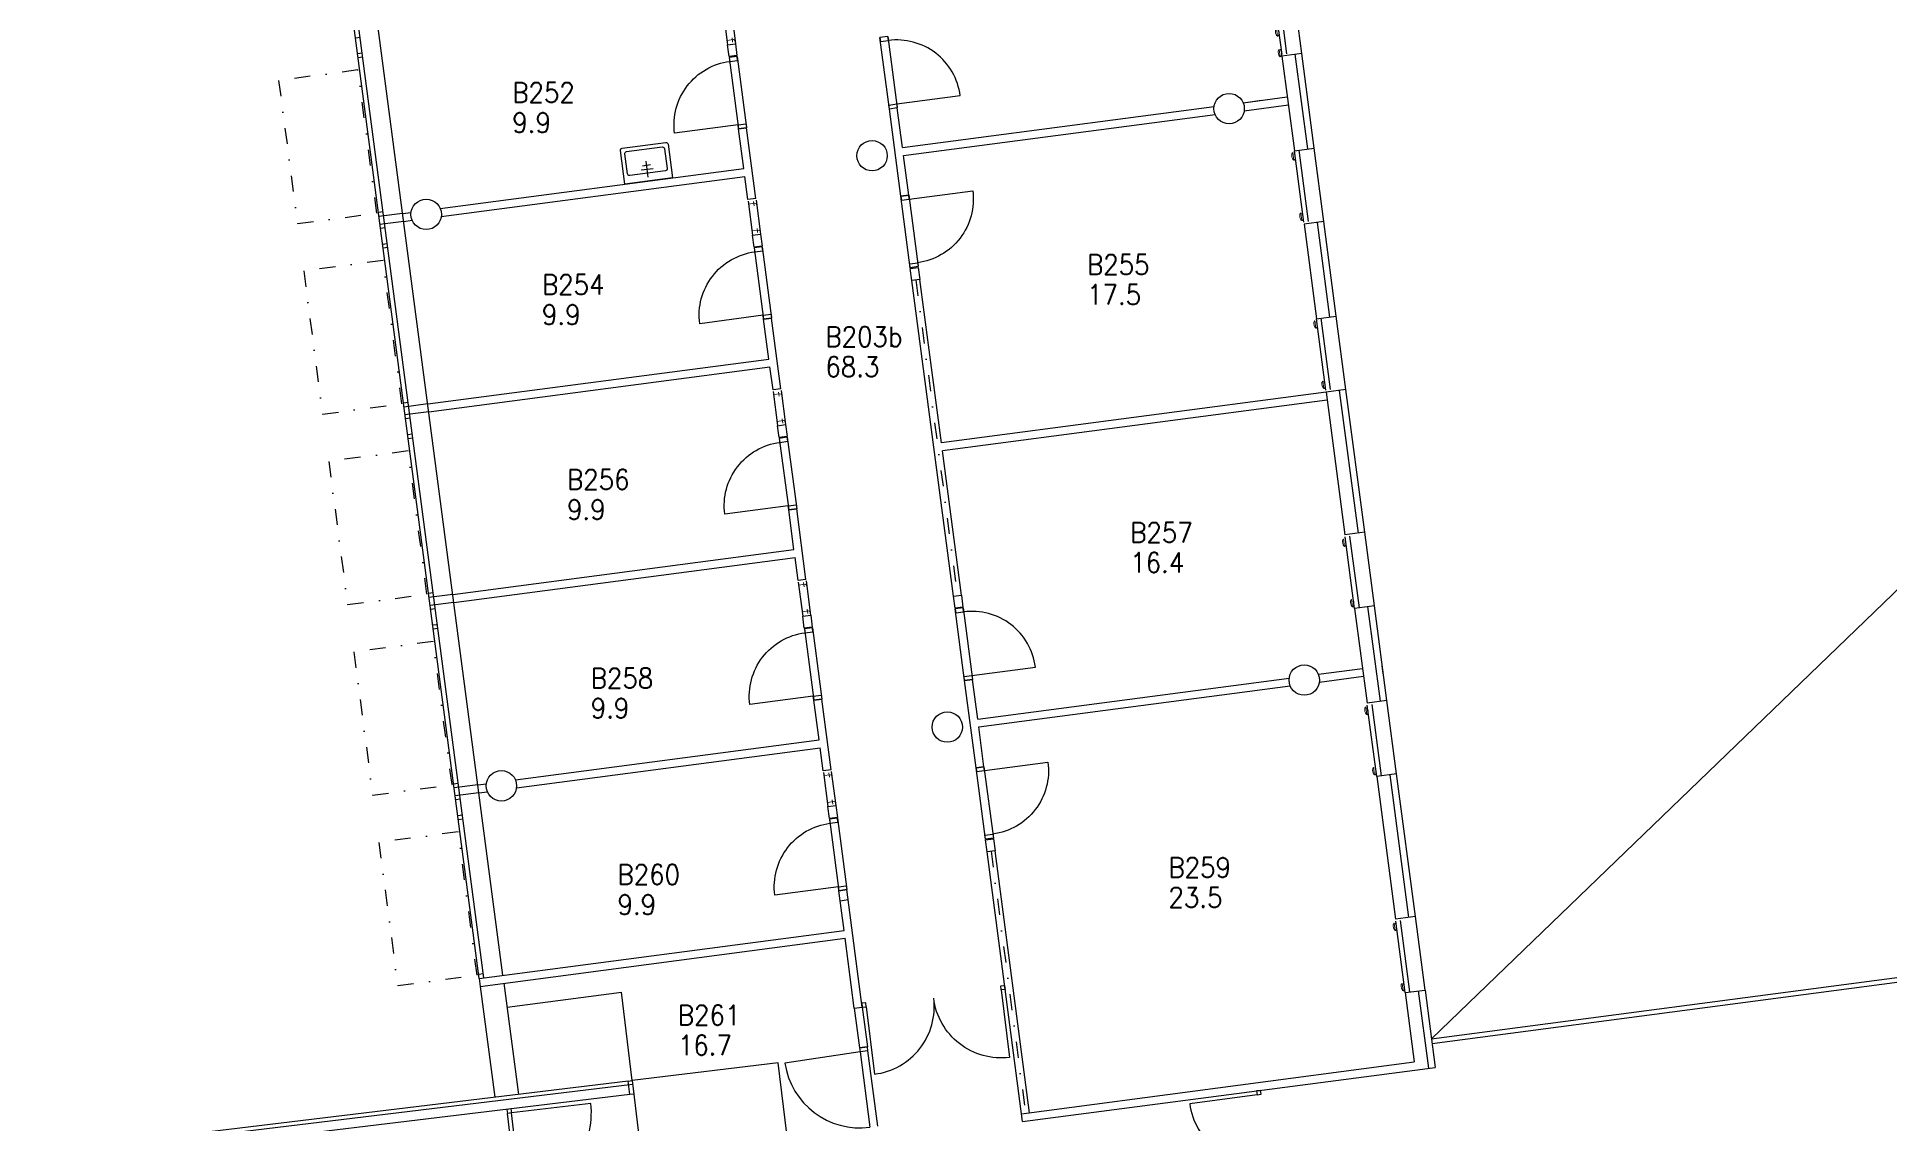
# Model space of a CAD drawing. Extents: x -11123 to 123675, y 9836 to 72527.
# Drawn here: x 8791 to 31946, y 30196 to 43774 of the extents above; entities that cross this region are included whole.
import ezdxf
from ezdxf.enums import TextEntityAlignment as Align

# ---------------------------------------------------------------- set-up
doc = ezdxf.new("R2010")
doc.units = 0
doc.header["$LTSCALE"] = 100
doc.header["$MEASUREMENT"] = 0
doc.linetypes.add('PKP', pattern=[6, 2, -2, 0, -2])
doc.layers.get('0').update_dxf_attribs({"linetype": 'CONTINUOUS'})
for name, color, linetype in [('ART1100T0', 7, 'CONTINUOUS'), ('ART1100T3', 7, 'CONTINUOUS'), ('ART1100TB', 7, 'CONTINUOUS'), ('FM_OMAT', 7, 'CONTINUOUS'), ('M06001', 7, 'CONTINUOUS'), ('M06037', 8, 'CONTINUOUS'), ('M06041', 8, 'CONTINUOUS'), ('M06051', 3, 'CONTINUOUS'), ('M06080', 7, 'CONTINUOUS'), ('M06081', 8, 'CONTINUOUS')]:
    doc.layers.add(name, color=color, linetype=linetype)
doc.styles.get("Standard").update_dxf_attribs({"font": 'simplex.shx'})

# ---------------------------------------------------------------- blocks, each defined once
blk = doc.blocks.new('AIOA_IKK-C')
at = {"layer": 'M06041', "linetype": 'ByBlock'}
for p, q in [((0, 0), (1000, 0)), ((0, -100), (1000, -100))]:
    blk.add_line(p, q, dxfattribs=at)
at = {"layer": 'FM_OMAT', "width": 0.9, "flags": 8}
for p in [(50, 0), (950, 0)]:
    blk.add_attdef('SARANA', text='', height=50, dxfattribs=at).set_placement(p, align=Align.MIDDLE)
at = {"layer": 'FM_OMAT', "width": 0.9}
for tag, p, flags in [('IKKKDI', (50, -700), 8), ('IKKNRO', (50, -850), 8), ('IKKYLE', (50, -1000), 9)]:
    blk.add_attdef(tag, p, '', height=125, dxfattribs=dict(at, flags=flags))
at = {"layer": 'M06041', "flags": 8}
blk.add_attdef('E', (0, 0), '', height=100, dxfattribs=at)
blk.add_attdef('E', text='', height=100, dxfattribs=at).set_placement((500, 0), align=Align.CENTER)
blk.add_attdef('E', text='', height=100, dxfattribs=at).set_placement((1000, 0), align=Align.RIGHT)
blk = doc.blocks.new('AIOA_SAVE1')
at = {"color": 0, "linetype": 'ByBlock'}
for p, q in [((0, 0), (200, 0)), ((100, 75), (100, -75)), ((150, 50), (150, -50))]:
    blk.add_line(p, q, dxfattribs=at)
blk = doc.blocks.new('AIOA_SAPA6')
at = {"color": 0, "linetype": 'ByBlock'}
for points in [[(0, 300), (425, 300, -0.414214), (450, 275), (450, -275, -0.414214), (425, -300), (0, -300)], [(0, 300), (425, 300, -0.414214), (450, 275), (450, -275, -0.414214), (425, -300), (0, -300)], [(100, 225, -0.414214), (125, 250), (375, 250, -0.414214), (400, 225), (400, -225, -0.414214), (375, -250), (125, -250, -0.414214), (100, -225)]]:
    blk.add_lwpolyline(points, format="xyb", close=True, dxfattribs=at)
blk.add_blockref('AIOA_SAVE1', (50, 0), dxfattribs=at)
for tag, p, flags in [('VARKDI', (50, 125), 8), ('VARNRO', (50, 25), 9), ('VARYLE', (50, -75), 9)]:
    blk.add_attdef(tag, p, '', height=75, dxfattribs=dict(at, flags=flags))
blk = doc.blocks.new('AIOA_IKK-B')
at = {"layer": 'M06041', "linetype": 'ByBlock'}
for p, q in [((0, 100), (1000, 100)), ((0, 0), (1000, 0))]:
    blk.add_line(p, q, dxfattribs=at)
at = {"layer": 'FM_OMAT', "width": 0.9}
for tag, p, flags in [('IKKYLE', (50, 875), 9), ('IKKNRO', (50, 725), 8), ('IKKKDI', (50, 575), 8)]:
    blk.add_attdef(tag, p, '', height=125, dxfattribs=dict(at, flags=flags))
at = {"layer": 'FM_OMAT', "width": 0.9, "flags": 8}
for p in [(50, 0), (950, 0)]:
    blk.add_attdef('SARANA', text='', height=50, dxfattribs=at).set_placement(p, align=Align.MIDDLE)
at = {"layer": 'M06041', "flags": 8}
blk.add_attdef('F', (0, 0), '', height=100, dxfattribs=at)
blk.add_attdef('F', text='', height=100, dxfattribs=at).set_placement((500, 0), align=Align.CENTER)
blk.add_attdef('F', text='', height=100, dxfattribs=at).set_placement((1000, 0), align=Align.RIGHT)
blk = doc.blocks.new('AIOA_HUONE')
at = {"layer": 'ART1100T0', "width": 0.9}
blk.add_attdef('HNENUM', (56, 73), '', height=250, dxfattribs=at)
at = {"layer": 'ART1100T3', "width": 0.9}
blk.add_attdef('HNEALA', (56, -302), '', height=250, dxfattribs=at)

msp = doc.modelspace()

# ---------------------------------------------------------------- linework, layer by layer
at = {"layer": 'M06001'}
for p, q in [((24595, 43570), (24347, 43537)), ((24347, 43537), (24503, 42354)), ((24511, 43559), (24667, 42376)), ((24751, 42387), (24595, 43570)), ((19541, 42888), (19442, 42875)), ((19585, 41785), (19442, 42875)), ((19606, 42393), (19541, 42888)), ((19541, 42888), (19541, 42888)), ((19606, 42393), (23499, 42905)), ((23863, 42953), (24415, 43026)), ((23863, 42953), (24094, 42984)), ((23876, 42854), (24428, 42927)), ((24676, 42959), (24663, 43058)), ((17558, 42627), (17657, 42640)), ((17623, 42132), (17558, 42627)), ((17773, 41758), (17657, 42640)), ((19619, 42294), (23512, 42806)), ((24503, 42354), (24751, 42387)), ((19685, 41798), (19619, 42294)), ((13829, 41632), (17623, 42132)), ((13842, 41533), (17636, 42033)), ((17674, 41745), (17636, 42033)), ((17773, 41758), (17674, 41745)), ((19585, 41785), (19685, 41798)), ((13360, 41570), (13466, 41584)), ((13373, 41471), (13479, 41485)), ((24872, 41470), (24624, 41437)), ((24788, 41459), (24943, 40276)), ((25027, 40287), (24872, 41470)), ((24624, 41437), (24780, 40254)), ((20243, 36788), (19724, 40734)), ((20092, 38704), (19823, 40747)), ((17871, 40248), (17971, 40261)), ((17937, 39752), (17871, 40248)), ((18087, 39379), (17971, 40261)), ((24780, 40254), (25027, 40287)), ((13673, 39191), (17937, 39752)), ((13686, 39092), (17950, 39653)), ((17988, 39366), (17950, 39653)), ((18087, 39379), (17988, 39366)), ((25148, 39370), (24900, 39337)), ((25383, 37587), (25148, 39370)), ((24900, 39337), (20092, 38704)), ((24913, 39238), (20105, 38605)), ((24900, 39337), (25135, 37554)), ((25064, 39359), (25299, 37576)), ((20342, 36801), (20105, 38605)), ((18185, 37868), (18284, 37882)), ((18250, 37373), (18185, 37868)), ((18400, 36999), (18284, 37882)), ((25383, 37587), (25135, 37554)), ((13987, 36811), (18250, 37373)), ((14000, 36712), (18263, 37274)), ((18301, 36986), (18263, 37274)), ((18400, 36999), (18301, 36986)), ((20243, 36788), (20342, 36801)), ((25504, 36670), (25256, 36637)), ((25256, 36637), (25412, 35454)), ((25419, 36659), (25575, 35476)), ((25659, 35487), (25504, 36670)), ((25615, 35821), (25602, 35920)), ((20382, 35737), (20481, 35750)), ((20525, 34646), (20382, 35737)), ((20546, 35254), (20481, 35750)), ((20546, 35254), (24439, 35767)), ((20559, 35155), (24452, 35668)), ((24803, 35815), (25355, 35887)), ((24816, 35716), (25368, 35788)), ((18498, 35489), (18597, 35502)), ((18563, 34993), (18498, 35489)), ((18713, 34620), (18597, 35502)), ((25659, 35487), (25412, 35454)), ((14769, 34494), (18563, 34993)), ((20624, 34659), (20559, 35155)), ((14782, 34395), (18576, 34894)), ((18614, 34607), (18576, 34894)), ((18713, 34620), (18614, 34607)), ((20525, 34646), (20624, 34659)), ((25780, 34570), (25532, 34537)), ((25532, 34537), (25767, 32754)), ((25696, 34559), (25931, 32776)), ((26015, 32787), (25780, 34570)), ((14300, 34432), (14406, 34446)), ((14313, 34333), (14419, 34347)), ((21107, 30225), (20664, 33595)), ((21193, 30337), (20763, 33609)), ((18811, 33110), (18910, 33123)), ((19103, 31655), (18910, 33123)), ((18876, 32614), (18811, 33110)), ((26015, 32787), (25767, 32754)), ((14316, 32013), (18876, 32614)), ((14329, 31914), (18889, 32515)), ((19004, 31642), (18889, 32515)), ((14316, 32013), (14329, 31914)), ((14329, 31914), (14511, 30530)), ((14626, 31953), (14809, 30565)), ((25888, 31837), (26136, 31869)), ((25888, 31837), (26002, 30970)), ((26051, 31858), (26179, 30892)), ((26136, 31869), (26263, 30903)), ((19004, 31642), (19103, 31655)), ((21094, 30324), (26002, 30970)), ((21107, 30225), (26263, 30903)), ((21107, 30225), (21094, 30324))]:
    msp.add_line(p, q, dxfattribs=at)
for centre in [(23688, 42880), (19226, 42292), (13654, 41559), (24627, 35741), (20166, 35154), (14594, 34420)]:
    msp.add_circle(centre, 190, dxfattribs=at)
at = {"layer": 'M06037'}
for p, q in [((26216, 31260), (53728, 34882)), ((26224, 31201), (53796, 34831)), ((14665, 31656), (16093, 31844)), ((16227, 30737), (16093, 31844)), ((18053, 30958), (16227, 30737)), ((18286, 29032), (18053, 30958)), ((16227, 30737), (16459, 28811))]:
    msp.add_line(p, q, dxfattribs=at)
at = {"layer": 'M06041'}
for p, q in [((14316, 32013), (11479, 53560)), ((14375, 32021), (11539, 53568)), ((14613, 32053), (11777, 53599)), ((12829, 43770), (12769, 43762)), ((24595, 43570), (24554, 43887)), ((12855, 43572), (12795, 43564)), ((12861, 43522), (12802, 43514)), ((24872, 41470), (24751, 42387)), ((13116, 41589), (13056, 41581)), ((13360, 41570), (13063, 41531)), ((13373, 41471), (13076, 41432)), ((13142, 41390), (13082, 41383)), ((13168, 41192), (13108, 41184)), ((13174, 41143), (13115, 41135)), ((25148, 39370), (25027, 40287)), ((13429, 39209), (13369, 39201)), ((13673, 39191), (13376, 39152)), ((13686, 39092), (13389, 39053)), ((13455, 39011), (13396, 39003)), ((13481, 38813), (13422, 38805)), ((13488, 38763), (13428, 38755)), ((25504, 36670), (25383, 37587)), ((13742, 36830), (13683, 36822)), ((13987, 36811), (13689, 36772)), ((14000, 36712), (13702, 36673)), ((13768, 36631), (13709, 36624)), ((13794, 36433), (13735, 36425)), ((13801, 36384), (13741, 36376)), ((25780, 34570), (25659, 35487)), ((14055, 34450), (13996, 34442)), ((14300, 34432), (14003, 34393)), ((14313, 34333), (14016, 34294)), ((14082, 34252), (14022, 34244)), ((14108, 34054), (14048, 34046)), ((14114, 34004), (14055, 33996)), ((26136, 31869), (26015, 32787)), ((14369, 32071), (14309, 32063)), ((19069, 31146), (19168, 31159)), ((16233, 30687), (-11123, 27381)), ((16177, 30731), (-11079, 27437)), ((16197, 30562), (9239, 29721))]:
    msp.add_line(p, q, dxfattribs=at)
at = {"layer": 'M06041', "linetype": 'PKP'}
for p, q in [((19773, 40740), (20293, 36794)), ((20713, 33602), (21144, 30330))]:
    msp.add_line(p, q, dxfattribs=at)
at = {"layer": 'M06041', "linetype": 'ByBlock'}
for p, q in [((19004, 31642), (19069, 31146)), ((19103, 31655), (19168, 31159))]:
    msp.add_line(p, q, dxfattribs=at)
at = {"layer": 'M06041', "linetype": 'PKP'}
for points in [[(12801, 43363), (11810, 43232), (12046, 41443), (13037, 41573)], [(13115, 40983), (12123, 40853), (12359, 39063), (13350, 39194)], [(13428, 38604), (12437, 38473), (12672, 36684), (13664, 36814)], [(13741, 36224), (12750, 36094), (12985, 34304), (13977, 34435)], [(14054, 33845), (13063, 33714), (13299, 31925), (14290, 32055)]]:
    msp.add_lwpolyline(points, close=True, dxfattribs=at)
at = {"layer": 'M06041'}
msp.add_lwpolyline([(16197, 30562), (16177, 30731), (16227, 30737), (16247, 30568)], close=True, dxfattribs=at)
at = {"layer": 'M06051', "linetype": 'ByBlock'}
for p, q in [((19442, 42875), (19324, 43768)), ((19424, 43781), (19541, 42888)), ((17540, 43533), (17657, 42640)), ((17441, 43520), (17558, 42627)), ((19703, 40893), (19585, 41785)), ((19685, 41798), (19802, 40906)), ((17754, 41140), (17871, 40248)), ((17853, 41153), (17971, 40261)), ((18067, 38761), (18185, 37868)), ((18166, 38774), (18284, 37882)), ((20382, 35737), (20264, 36629)), ((20363, 36642), (20481, 35750)), ((18380, 36381), (18498, 35489)), ((18480, 36394), (18597, 35502)), ((20643, 33754), (20525, 34646)), ((20624, 34659), (20742, 33767)), ((18694, 34002), (18811, 33110)), ((18793, 34015), (18910, 33123)), ((18805, 33159), (18904, 33172)), ((18811, 33110), (18805, 33159)), ((18910, 33123), (18811, 33110)), ((18904, 33172), (18910, 33123)), ((20834, 31920), (20883, 31926)), ((20840, 31871), (20834, 31920)), ((20889, 31877), (20840, 31871)), ((20889, 31877), (20883, 31926)), ((20883, 31926), (20889, 31877)), ((19147, 31711), (19097, 31705)), ((19103, 31655), (19097, 31705)), ((19097, 31705), (19103, 31655)), ((19103, 31655), (19153, 31661)), ((19153, 31661), (19147, 31711)), ((24032, 30610), (24082, 30616)), ((24082, 30616), (24032, 30610)), ((24032, 30610), (24039, 30560)), ((24039, 30560), (24088, 30567)), ((24088, 30567), (24082, 30616))]:
    msp.add_line(p, q, dxfattribs=at)
at = {"layer": 'M06051'}
for p, q in [((17420, 43678), (17519, 43691)), ((17439, 43530), (17420, 43678)), ((17538, 43543), (17439, 43530)), ((17519, 43691), (17538, 43543)), ((17733, 41299), (17832, 41312)), ((17753, 41150), (17733, 41299)), ((17832, 41312), (17852, 41163)), ((17852, 41163), (17753, 41150)), ((19704, 40883), (19803, 40896)), ((19724, 40734), (19704, 40883)), ((19803, 40896), (19823, 40747)), ((19823, 40747), (19724, 40734)), ((18046, 38919), (18145, 38932)), ((18066, 38771), (18046, 38919)), ((18145, 38932), (18165, 38784)), ((18165, 38784), (18066, 38771)), ((20243, 36788), (20342, 36801)), ((20263, 36639), (20243, 36788)), ((20362, 36652), (20263, 36639)), ((20342, 36801), (20362, 36652)), ((18360, 36540), (18459, 36553)), ((18379, 36391), (18360, 36540)), ((18478, 36404), (18379, 36391)), ((18459, 36553), (18478, 36404)), ((18673, 34160), (18772, 34174)), ((18692, 34012), (18673, 34160)), ((18772, 34174), (18792, 34025)), ((18792, 34025), (18692, 34012)), ((20644, 33744), (20743, 33757)), ((20664, 33595), (20644, 33744)), ((20763, 33609), (20664, 33595)), ((20743, 33757), (20763, 33609)), ((18927, 32994), (18828, 32981)), ((19076, 31097), (18136, 30957)), ((19168, 31159), (19069, 31146)), ((19069, 31146), (19069, 31146)), ((19069, 31146), (19076, 31097)), ((19175, 31110), (19076, 31097)), ((19076, 31097), (19200, 30155)), ((19175, 31110), (19168, 31159)), ((19299, 30168), (19175, 31110)), ((14712, 30383), (14663, 30377)), ((14663, 30377), (14669, 30327)), ((14718, 30333), (14669, 30327)), ((14712, 30383), (14718, 30333)), ((15711, 30453), (14718, 30333)), ((14898, 28843), (14718, 30333)), ((14849, 28837), (14669, 30327))]:
    msp.add_line(p, q, dxfattribs=at)
at = {"layer": 'M06051', "linetype": 'ByBlock'}
for points in [[(19324, 43768), (19331, 43718), (19430, 43731), (19424, 43781)], [(17441, 43520), (17447, 43470), (17546, 43483), (17540, 43533)], [(19442, 42875), (19435, 42925), (19534, 42938), (19541, 42888)], [(17558, 42627), (17552, 42677), (17651, 42690), (17657, 42640)], [(19585, 41785), (19592, 41735), (19691, 41748), (19685, 41798)], [(17754, 41140), (17760, 41091), (17860, 41104), (17853, 41153)], [(19703, 40893), (19696, 40942), (19796, 40955), (19802, 40906)], [(17871, 40248), (17865, 40298), (17964, 40311), (17971, 40261)], [(18067, 38761), (18074, 38711), (18173, 38724), (18166, 38774)], [(18185, 37868), (18178, 37918), (18277, 37931), (18284, 37882)], [(20264, 36629), (20271, 36580), (20370, 36593), (20363, 36642)], [(18380, 36381), (18387, 36332), (18486, 36345), (18480, 36394)], [(20382, 35737), (20375, 35787), (20474, 35800), (20481, 35750)], [(18498, 35489), (18491, 35539), (18591, 35552), (18597, 35502)], [(20525, 34646), (20532, 34597), (20631, 34610), (20624, 34659)], [(18694, 34002), (18700, 33952), (18799, 33965), (18793, 34015)], [(20643, 33754), (20636, 33804), (20735, 33817), (20742, 33767)]]:
    msp.add_lwpolyline(points, close=True, dxfattribs=at)
for points in [[(19534, 42938), (20328, 43042, 0.414214), (19430, 43731, 0.671351)], [(17552, 42677), (16758, 42573, -0.414214), (17447, 43470, -0.671351)], [(19691, 41748), (20484, 41853, -0.414214), (19796, 40955, -0.671351)], [(17865, 40298), (17072, 40193, -0.414214), (17760, 41091, -0.671351)], [(18178, 37918), (17385, 37814, -0.414214), (18074, 38711, -0.671351)], [(20474, 35800), (21267, 35904, 0.414214), (20370, 36593, 0.671351)], [(18491, 35539), (17698, 35434, -0.414214), (18387, 36332, -0.671351)], [(20631, 34610), (21424, 34714, -0.414214), (20735, 33817, -0.671351)], [(18805, 33159), (18011, 33055, -0.414214), (18700, 33952, -0.671351)], [(19153, 31661), (19257, 30818, 0.414214), (19996, 31766, 0.671351)], [(20840, 31871), (20944, 31027, -0.414214), (19996, 31766, -0.671351)], [(24039, 30560), (23196, 30449, 0.414214), (24150, 29717, 0.671351)]]:
    msp.add_lwpolyline(points, format="xyb", dxfattribs=at)
at = {"layer": 'M06051'}
for centre, radius, start, end in [((19076, 31097), 950, 188.4584, 277.5), ((14718, 30333), 1000, 276.8914, 6.8914)]:
    msp.add_arc(centre, radius, start, end, dxfattribs=at)
at = {"layer": 'M06080'}
msp.add_line((26216, 31260), (45774, 50104), dxfattribs=at)

# ---------------------------------------------------------------- block references
at = {"layer": 'ART1100TB'}
for p, values in [((14674, 42882), {'HNENUM': 'B252', 'HNEALA': '9.9'}), ((21857, 40733), {'HNENUM': 'B255', 'HNEALA': '17.5'}), ((15045, 40483), {'HNENUM': 'B254', 'HNEALA': '9.9'}), ((18587, 39833), {'HNENUM': 'B203b', 'HNEALA': '68.3'}), ((15358, 38048), {'HNENUM': 'B256', 'HNEALA': '9.9'}), ((22396, 37386), {'HNENUM': 'B257', 'HNEALA': '16.4'}), ((15654, 35567), {'HNENUM': 'B258', 'HNEALA': '9.9'}), ((15989, 33113), {'HNENUM': 'B260', 'HNEALA': '9.9'}), ((22874, 33203), {'HNENUM': 'B259', 'HNEALA': '23.5'}), ((16743, 31357), {'HNENUM': 'B261', 'HNEALA': '16.7'})]:
    msp.add_blockref('AIOA_HUONE', p, dxfattribs=at).add_auto_attribs(values)
at = {"layer": 'M06041'}
ref = msp.add_blockref('AIOA_IKK-B', (17364, 44105), dxfattribs=dict(at, xscale=0.43, zscale=0.43, rotation=277.5))
ref.add_attrib('F', 'f', dxfattribs={"height": 100, "rotation": 277.5, "width": 1.8, "flags": 2}).set_placement((17420, 43678), align=Align.RIGHT)
ref.add_attrib('F', 'f', (17364, 44105), dxfattribs={"height": 100, "rotation": 277.5, "width": 1.8, "flags": 2})
ref.add_attrib('F', 'f', dxfattribs={"height": 0.18, "rotation": 277.5, "width": 2.7, "flags": 2}).set_placement((17420, 43678), align=Align.CENTER)
ref = msp.add_blockref('AIOA_IKK-C', (24306, 43854), dxfattribs=dict(at, xscale=-0.3, yscale=0.6, zscale=0.3, rotation=97.50000000000001))
ref.add_attrib('E', 'e', dxfattribs={"height": 60, "rotation": 97.5, "width": 3, "flags": 2}).set_placement((24333, 43646), align=Align.RIGHT)
ref.add_attrib('E', 'e', (24317, 43765), dxfattribs={"height": 60, "rotation": 97.5, "width": 3, "flags": 2})
ref.add_attrib('E', 'e', dxfattribs={"height": 0.18, "rotation": 97.5, "width": 4.5, "flags": 2}).set_placement((24345, 43557), align=Align.CENTER)
ref = msp.add_blockref('AIOA_IKK-C', (24621, 41462), dxfattribs=dict(at, xscale=0.9, yscale=0.6, zscale=0.9, rotation=97.50000000000001))
ref.add_attrib('E', 'e', dxfattribs={"height": 60, "rotation": 97.5, "width": 3, "flags": 2}).set_placement((24503, 42354), align=Align.RIGHT)
ref.add_attrib('E', 'e', (24621, 41462), dxfattribs={"height": 60, "rotation": 97.5, "width": 3, "flags": 2})
ref.add_attrib('E', 'e', dxfattribs={"height": 0.18, "rotation": 97.5, "width": 4.5, "flags": 2}).set_placement((24503, 42354), align=Align.CENTER)
ref = msp.add_blockref('AIOA_IKK-B', (17677, 41725), dxfattribs=dict(at, xscale=0.43, zscale=0.43, rotation=277.5))
ref.add_attrib('F', 'f', dxfattribs={"height": 100, "rotation": 277.5, "width": 1.8, "flags": 2}).set_placement((17733, 41299), align=Align.RIGHT)
ref.add_attrib('F', 'f', (17677, 41725), dxfattribs={"height": 100, "rotation": 277.5, "width": 1.8, "flags": 2})
ref.add_attrib('F', 'f', dxfattribs={"height": 0.18, "rotation": 277.5, "width": 2.7, "flags": 2}).set_placement((17733, 41299), align=Align.CENTER)
ref = msp.add_blockref('AIOA_IKK-C', (24897, 39362), dxfattribs=dict(at, xscale=0.9, yscale=0.6, zscale=0.9, rotation=97.50000000000001))
ref.add_attrib('E', 'e', dxfattribs={"height": 60, "rotation": 97.5, "width": 3, "flags": 2}).set_placement((24780, 40254), align=Align.RIGHT)
ref.add_attrib('E', 'e', (24897, 39362), dxfattribs={"height": 60, "rotation": 97.5, "width": 3, "flags": 2})
ref.add_attrib('E', 'e', dxfattribs={"height": 0.18, "rotation": 97.5, "width": 4.5, "flags": 2}).set_placement((24780, 40254), align=Align.CENTER)
ref = msp.add_blockref('AIOA_IKK-B', (17990, 39346), dxfattribs=dict(at, xscale=0.43, zscale=0.43, rotation=277.5))
ref.add_attrib('F', 'f', dxfattribs={"height": 100, "rotation": 277.5, "width": 1.8, "flags": 2}).set_placement((18046, 38919), align=Align.RIGHT)
ref.add_attrib('F', 'f', (17990, 39346), dxfattribs={"height": 100, "rotation": 277.5, "width": 1.8, "flags": 2})
ref.add_attrib('F', 'f', dxfattribs={"height": 0.18, "rotation": 277.5, "width": 2.7, "flags": 2}).set_placement((18046, 38919), align=Align.CENTER)
ref = msp.add_blockref('AIOA_IKK-C', (25256, 36637), dxfattribs=dict(at, xscale=0.9, yscale=0.6, zscale=0.9, rotation=97.50000000000001))
ref.add_attrib('E', 'e', dxfattribs={"height": 60, "rotation": 97.5, "width": 3, "flags": 2}).set_placement((25138, 37529), align=Align.RIGHT)
ref.add_attrib('E', 'e', (25256, 36637), dxfattribs={"height": 60, "rotation": 97.5, "width": 3, "flags": 2})
ref.add_attrib('E', 'e', dxfattribs={"height": 0.18, "rotation": 97.5, "width": 4.5, "flags": 2}).set_placement((25138, 37529), align=Align.CENTER)
ref = msp.add_blockref('AIOA_IKK-B', (18303, 36966), dxfattribs=dict(at, xscale=0.43, zscale=0.43, rotation=277.5))
ref.add_attrib('F', 'f', dxfattribs={"height": 100, "rotation": 277.5, "width": 1.8, "flags": 2}).set_placement((18360, 36540), align=Align.RIGHT)
ref.add_attrib('F', 'f', (18303, 36966), dxfattribs={"height": 100, "rotation": 277.5, "width": 1.8, "flags": 2})
ref.add_attrib('F', 'f', dxfattribs={"height": 0.18, "rotation": 277.5, "width": 2.7, "flags": 2}).set_placement((18360, 36540), align=Align.CENTER)
ref = msp.add_blockref('AIOA_IKK-C', (25532, 34537), dxfattribs=dict(at, xscale=0.9, yscale=0.6, zscale=0.9, rotation=97.50000000000001))
ref.add_attrib('E', 'e', dxfattribs={"height": 60, "rotation": 97.5, "width": 3, "flags": 2}).set_placement((25415, 35429), align=Align.RIGHT)
ref.add_attrib('E', 'e', (25532, 34537), dxfattribs={"height": 60, "rotation": 97.5, "width": 3, "flags": 2})
ref.add_attrib('E', 'e', dxfattribs={"height": 0.18, "rotation": 97.5, "width": 4.5, "flags": 2}).set_placement((25415, 35429), align=Align.CENTER)
ref = msp.add_blockref('AIOA_IKK-B', (18617, 34587), dxfattribs=dict(at, xscale=0.43, zscale=0.43, rotation=277.5))
ref.add_attrib('F', 'f', dxfattribs={"height": 100, "rotation": 277.5, "width": 1.8, "flags": 2}).set_placement((18673, 34160), align=Align.RIGHT)
ref.add_attrib('F', 'f', (18617, 34587), dxfattribs={"height": 100, "rotation": 277.5, "width": 1.8, "flags": 2})
ref.add_attrib('F', 'f', dxfattribs={"height": 0.18, "rotation": 277.5, "width": 2.7, "flags": 2}).set_placement((18673, 34160), align=Align.CENTER)
ref = msp.add_blockref('AIOA_IKK-C', (25888, 31837), dxfattribs=dict(at, xscale=0.9, yscale=0.6, zscale=0.9, rotation=97.50000000000001))
ref.add_attrib('E', 'e', dxfattribs={"height": 60, "rotation": 97.5, "width": 3, "flags": 2}).set_placement((25770, 32729), align=Align.RIGHT)
ref.add_attrib('E', 'e', (25888, 31837), dxfattribs={"height": 60, "rotation": 97.5, "width": 3, "flags": 2})
ref.add_attrib('E', 'e', dxfattribs={"height": 0.18, "rotation": 97.5, "width": 4.5, "flags": 2}).set_placement((25770, 32729), align=Align.CENTER)
at = {"layer": 'M06081', "rotation": 97.49999999999997}
msp.add_blockref('AIOA_SAPA6', (16434, 41975), dxfattribs=at)

doc.saveas('drawing.dxf')
